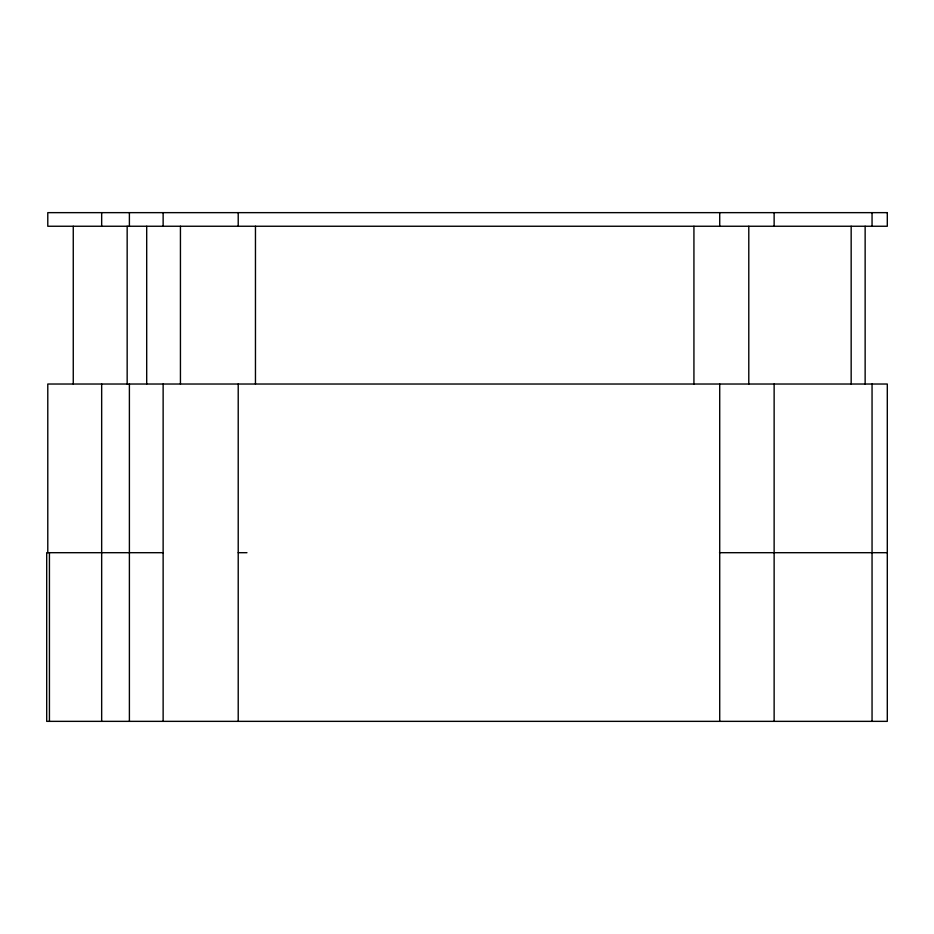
<?xml version="1.0" encoding="UTF-8"?>
<svg xmlns="http://www.w3.org/2000/svg" width="934" height="934" viewBox="0 0 934 934"><rect width="100%" height="100%" fill="white"/><g stroke="black" fill="none" stroke-linecap="round" stroke-linejoin="round"><path stroke-width="1.4" d="M163.135 552.694L46.7 552.694L46.7 721.352L887.3 721.352L887.3 384.026L47.786 384.026L47.786 552.694M238.217 552.694L246.961 552.694M719.495 552.694L887.3 552.694M872.052 212.648L872.052 226.25M872.052 384.026L872.052 721.352M865.141 226.25L865.141 384.026M851.166 226.25L851.166 384.026M774.134 212.648L774.134 226.25M774.134 384.026L774.134 721.352M748.788 226.25L748.788 384.026M719.717 212.648L719.717 226.25M719.717 384.026L719.717 721.352M693.927 226.25L693.927 384.026M255.461 226.25L255.461 384.026M238.217 212.648L238.217 226.25M238.217 384.026L238.217 721.352M180.437 226.25L180.437 384.026M163.135 212.648L163.135 226.25M163.135 384.026L163.135 721.352M146.696 226.25L146.696 384.026M129.394 212.648L129.394 226.25M129.394 384.026L129.394 721.352M127.164 226.25L127.164 384.026M101.666 212.648L101.666 226.25M101.666 384.026L101.666 721.352M73.261 226.25L73.261 384.026M49.432 552.694L49.432 721.352M887.3 212.648L47.786 212.648L47.786 226.25L887.3 226.25L887.3 212.648"/></g></svg>
